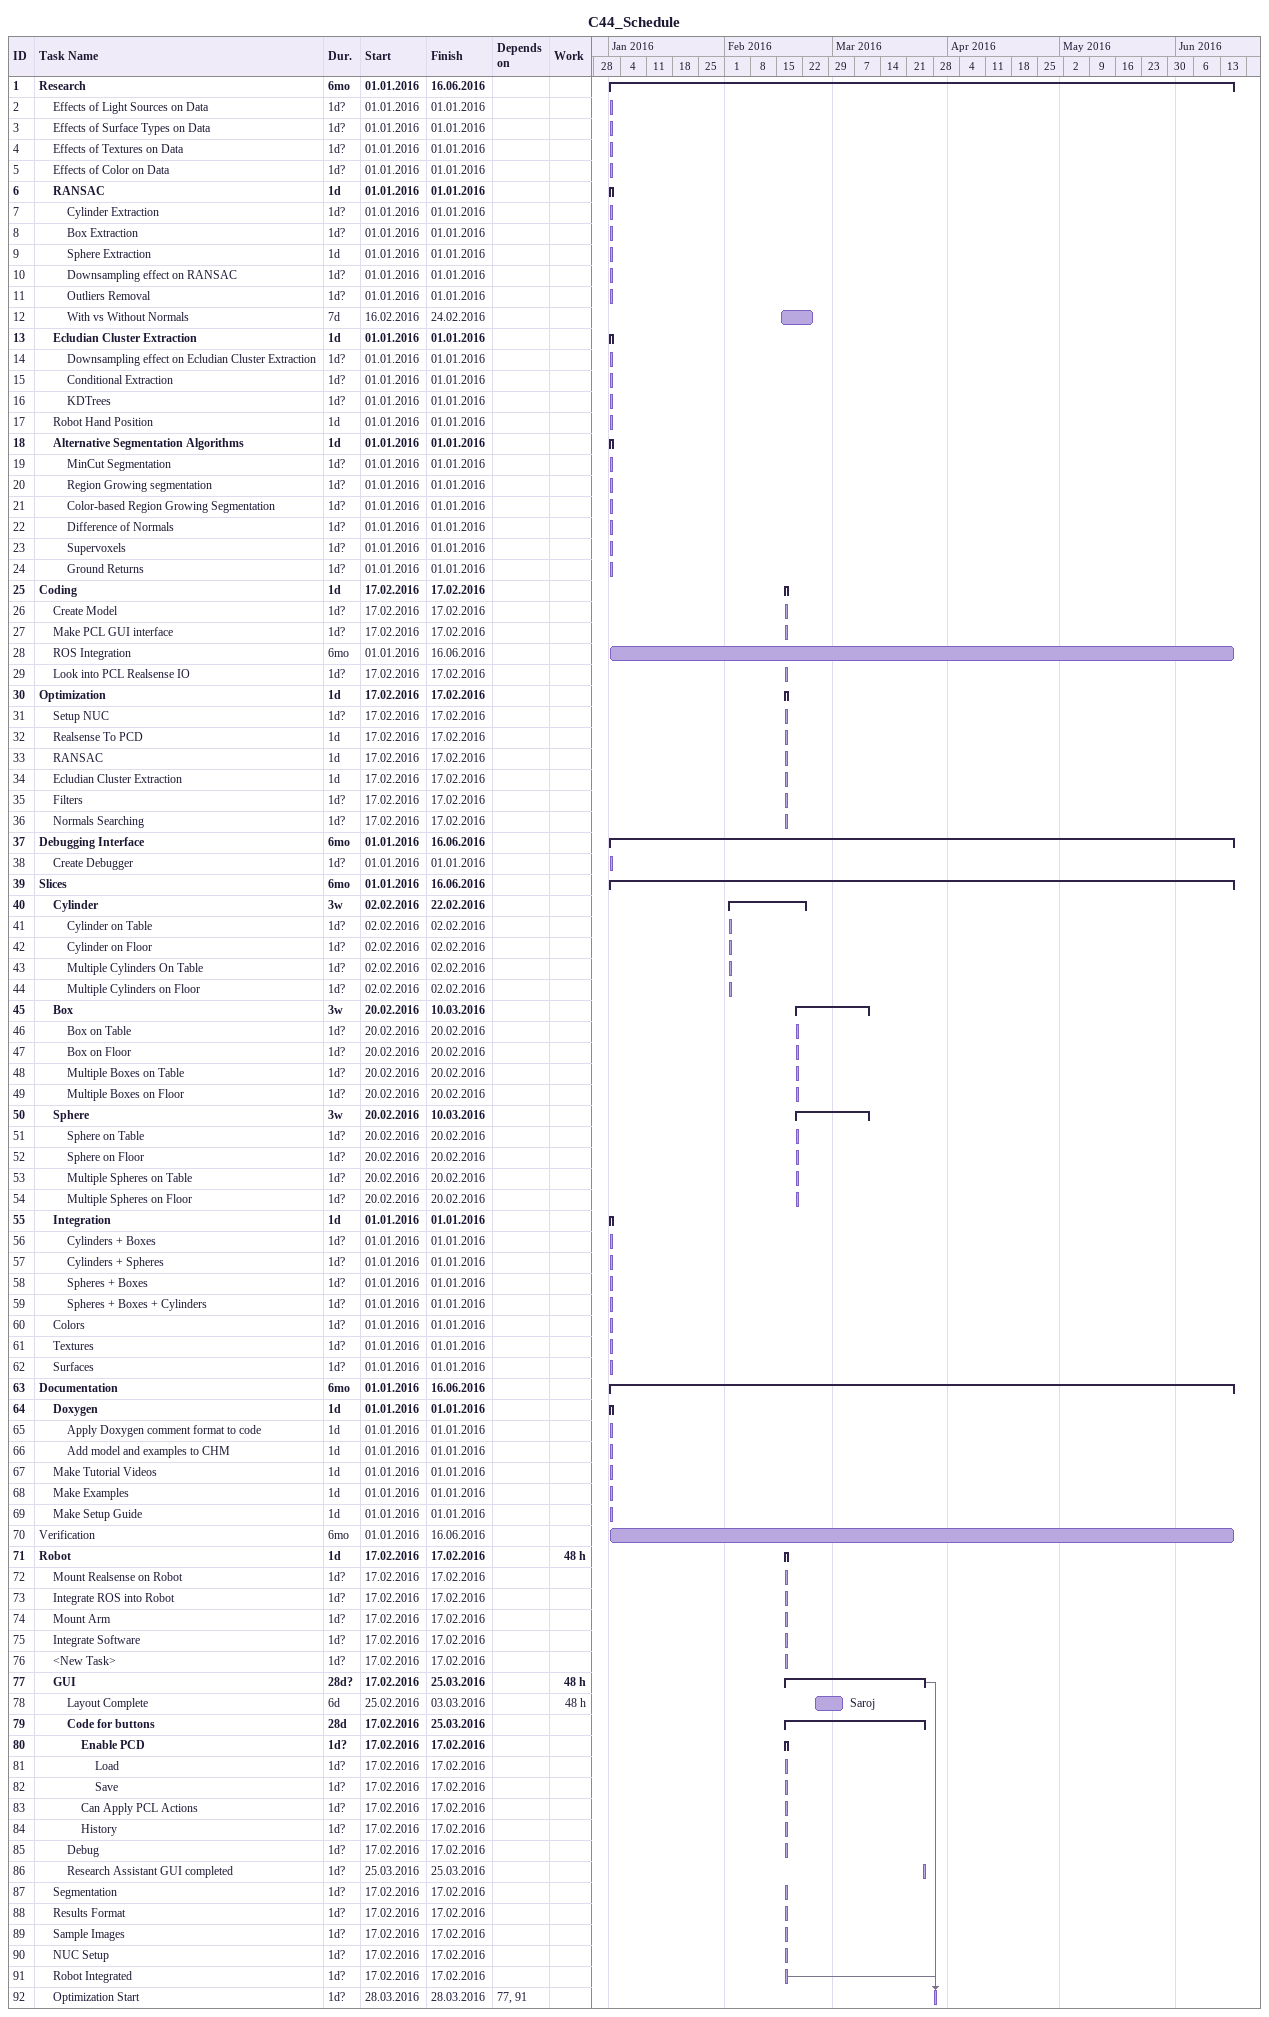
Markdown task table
C44_Schedule

| ID | Level | Task | Duration | Start | Finish | Predecessors | Resources | Work (h) |
|---|---|---|---|---|---|---|---|---|
| 1 | 1 | **Research** | 6mo | 2016-01-01 | 2016-06-16 |  |  |  |
| 2 | 2 | Effects of Light Sources on Data | 1d? | 2016-01-01 | 2016-01-01 |  |  |  |
| 3 | 2 | Effects of Surface Types on Data | 1d? | 2016-01-01 | 2016-01-01 |  |  |  |
| 4 | 2 | Effects of Textures on Data | 1d? | 2016-01-01 | 2016-01-01 |  |  |  |
| 5 | 2 | Effects of Color on Data | 1d? | 2016-01-01 | 2016-01-01 |  |  |  |
| 6 | 2 | **RANSAC** | 1d | 2016-01-01 | 2016-01-01 |  |  |  |
| 7 | 3 | Cylinder Extraction | 1d? | 2016-01-01 | 2016-01-01 |  |  |  |
| 8 | 3 | Box Extraction | 1d? | 2016-01-01 | 2016-01-01 |  |  |  |
| 9 | 3 | Sphere Extraction | 1d | 2016-01-01 | 2016-01-01 |  |  |  |
| 10 | 3 | Downsampling effect on RANSAC | 1d? | 2016-01-01 | 2016-01-01 |  |  |  |
| 11 | 3 | Outliers Removal | 1d? | 2016-01-01 | 2016-01-01 |  |  |  |
| 12 | 3 | With vs Without Normals | 7d | 2016-02-16 | 2016-02-24 |  |  |  |
| 13 | 2 | **Ecludian Cluster Extraction** | 1d | 2016-01-01 | 2016-01-01 |  |  |  |
| 14 | 3 | Downsampling effect on Ecludian Cluster Extraction | 1d? | 2016-01-01 | 2016-01-01 |  |  |  |
| 15 | 3 | Conditional Extraction | 1d? | 2016-01-01 | 2016-01-01 |  |  |  |
| 16 | 3 | KDTrees | 1d? | 2016-01-01 | 2016-01-01 |  |  |  |
| 17 | 2 | Robot Hand Position | 1d | 2016-01-01 | 2016-01-01 |  |  |  |
| 18 | 2 | **Alternative Segmentation Algorithms** | 1d | 2016-01-01 | 2016-01-01 |  |  |  |
| 19 | 3 | MinCut Segmentation | 1d? | 2016-01-01 | 2016-01-01 |  |  |  |
| 20 | 3 | Region Growing segmentation | 1d? | 2016-01-01 | 2016-01-01 |  |  |  |
| 21 | 3 | Color-based Region Growing Segmentation | 1d? | 2016-01-01 | 2016-01-01 |  |  |  |
| 22 | 3 | Difference of Normals | 1d? | 2016-01-01 | 2016-01-01 |  |  |  |
| 23 | 3 | Supervoxels | 1d? | 2016-01-01 | 2016-01-01 |  |  |  |
| 24 | 3 | Ground Returns | 1d? | 2016-01-01 | 2016-01-01 |  |  |  |
| 25 | 1 | **Coding** | 1d | 2016-02-17 | 2016-02-17 |  |  |  |
| 26 | 2 | Create Model | 1d? | 2016-02-17 | 2016-02-17 |  |  |  |
| 27 | 2 | Make PCL GUI interface | 1d? | 2016-02-17 | 2016-02-17 |  |  |  |
| 28 | 2 | ROS Integration | 6mo | 2016-01-01 | 2016-06-16 |  |  |  |
| 29 | 2 | Look into PCL Realsense IO | 1d? | 2016-02-17 | 2016-02-17 |  |  |  |
| 30 | 1 | **Optimization** | 1d | 2016-02-17 | 2016-02-17 |  |  |  |
| 31 | 2 | Setup NUC | 1d? | 2016-02-17 | 2016-02-17 |  |  |  |
| 32 | 2 | Realsense To PCD | 1d | 2016-02-17 | 2016-02-17 |  |  |  |
| 33 | 2 | RANSAC | 1d | 2016-02-17 | 2016-02-17 |  |  |  |
| 34 | 2 | Ecludian Cluster Extraction | 1d | 2016-02-17 | 2016-02-17 |  |  |  |
| 35 | 2 | Filters | 1d? | 2016-02-17 | 2016-02-17 |  |  |  |
| 36 | 2 | Normals Searching | 1d? | 2016-02-17 | 2016-02-17 |  |  |  |
| 37 | 1 | **Debugging Interface** | 6mo | 2016-01-01 | 2016-06-16 |  |  |  |
| 38 | 2 | Create Debugger | 1d? | 2016-01-01 | 2016-01-01 |  |  |  |
| 39 | 1 | **Slices** | 6mo | 2016-01-01 | 2016-06-16 |  |  |  |
| 40 | 2 | **Cylinder** | 3w | 2016-02-02 | 2016-02-22 |  |  |  |
| 41 | 3 | Cylinder on Table | 1d? | 2016-02-02 | 2016-02-02 |  |  |  |
| 42 | 3 | Cylinder on Floor | 1d? | 2016-02-02 | 2016-02-02 |  |  |  |
| 43 | 3 | Multiple Cylinders On Table | 1d? | 2016-02-02 | 2016-02-02 |  |  |  |
| 44 | 3 | Multiple Cylinders on Floor | 1d? | 2016-02-02 | 2016-02-02 |  |  |  |
| 45 | 2 | **Box** | 3w | 2016-02-20 | 2016-03-10 |  |  |  |
| 46 | 3 | Box on Table | 1d? | 2016-02-20 | 2016-02-20 |  |  |  |
| 47 | 3 | Box on Floor | 1d? | 2016-02-20 | 2016-02-20 |  |  |  |
| 48 | 3 | Multiple Boxes on Table | 1d? | 2016-02-20 | 2016-02-20 |  |  |  |
| 49 | 3 | Multiple Boxes on Floor | 1d? | 2016-02-20 | 2016-02-20 |  |  |  |
| 50 | 2 | **Sphere** | 3w | 2016-02-20 | 2016-03-10 |  |  |  |
| 51 | 3 | Sphere on Table | 1d? | 2016-02-20 | 2016-02-20 |  |  |  |
| 52 | 3 | Sphere on Floor | 1d? | 2016-02-20 | 2016-02-20 |  |  |  |
| 53 | 3 | Multiple Spheres on Table | 1d? | 2016-02-20 | 2016-02-20 |  |  |  |
| 54 | 3 | Multiple Spheres on Floor | 1d? | 2016-02-20 | 2016-02-20 |  |  |  |
| 55 | 2 | **Integration** | 1d | 2016-01-01 | 2016-01-01 |  |  |  |
| 56 | 3 | Cylinders + Boxes | 1d? | 2016-01-01 | 2016-01-01 |  |  |  |
| 57 | 3 | Cylinders + Spheres | 1d? | 2016-01-01 | 2016-01-01 |  |  |  |
| 58 | 3 | Spheres + Boxes | 1d? | 2016-01-01 | 2016-01-01 |  |  |  |
| 59 | 3 | Spheres + Boxes + Cylinders | 1d? | 2016-01-01 | 2016-01-01 |  |  |  |
| 60 | 2 | Colors | 1d? | 2016-01-01 | 2016-01-01 |  |  |  |
| 61 | 2 | Textures | 1d? | 2016-01-01 | 2016-01-01 |  |  |  |
| 62 | 2 | Surfaces | 1d? | 2016-01-01 | 2016-01-01 |  |  |  |
| 63 | 1 | **Documentation** | 6mo | 2016-01-01 | 2016-06-16 |  |  |  |
| 64 | 2 | **Doxygen** | 1d | 2016-01-01 | 2016-01-01 |  |  |  |
| 65 | 3 | Apply Doxygen comment format to code | 1d | 2016-01-01 | 2016-01-01 |  |  |  |
| 66 | 3 | Add model and examples to CHM | 1d | 2016-01-01 | 2016-01-01 |  |  |  |
| 67 | 2 | Make Tutorial Videos | 1d | 2016-01-01 | 2016-01-01 |  |  |  |
| 68 | 2 | Make Examples | 1d | 2016-01-01 | 2016-01-01 |  |  |  |
| 69 | 2 | Make Setup Guide | 1d | 2016-01-01 | 2016-01-01 |  |  |  |
| 70 | 1 | Verification | 6mo | 2016-01-01 | 2016-06-16 |  |  |  |
| 71 | 1 | **Robot** | 1d | 2016-02-17 | 2016-02-17 |  |  | 48 |
| 72 | 2 | Mount Realsense on Robot | 1d? | 2016-02-17 | 2016-02-17 |  |  |  |
| 73 | 2 | Integrate ROS into Robot | 1d? | 2016-02-17 | 2016-02-17 |  |  |  |
| 74 | 2 | Mount Arm | 1d? | 2016-02-17 | 2016-02-17 |  |  |  |
| 75 | 2 | Integrate Software | 1d? | 2016-02-17 | 2016-02-17 |  |  |  |
| 76 | 2 | <New Task> | 1d? | 2016-02-17 | 2016-02-17 |  |  |  |
| 77 | 2 | **GUI** | 28d? | 2016-02-17 | 2016-03-25 |  |  | 48 |
| 78 | 3 | Layout Complete | 6d | 2016-02-25 | 2016-03-03 |  | Saroj | 48 |
| 79 | 3 | **Code for buttons** | 28d | 2016-02-17 | 2016-03-25 |  |  |  |
| 80 | 4 | **Enable PCD** | 1d? | 2016-02-17 | 2016-02-17 |  |  |  |
| 81 | 5 | Load | 1d? | 2016-02-17 | 2016-02-17 |  |  |  |
| 82 | 5 | Save | 1d? | 2016-02-17 | 2016-02-17 |  |  |  |
| 83 | 4 | Can Apply PCL Actions | 1d? | 2016-02-17 | 2016-02-17 |  |  |  |
| 84 | 4 | History | 1d? | 2016-02-17 | 2016-02-17 |  |  |  |
| 85 | 3 | Debug | 1d? | 2016-02-17 | 2016-02-17 |  |  |  |
| 86 | 3 | Research Assistant GUI completed | 1d? | 2016-03-25 | 2016-03-25 |  |  |  |
| 87 | 2 | Segmentation | 1d? | 2016-02-17 | 2016-02-17 |  |  |  |
| 88 | 2 | Results Format | 1d? | 2016-02-17 | 2016-02-17 |  |  |  |
| 89 | 2 | Sample Images | 1d? | 2016-02-17 | 2016-02-17 |  |  |  |
| 90 | 2 | NUC Setup | 1d? | 2016-02-17 | 2016-02-17 |  |  |  |
| 91 | 2 | Robot Integrated | 1d? | 2016-02-17 | 2016-02-17 |  |  |  |
| 92 | 2 | Optimization Start | 1d? | 2016-03-28 | 2016-03-28 | 77, 91 |  |  |
